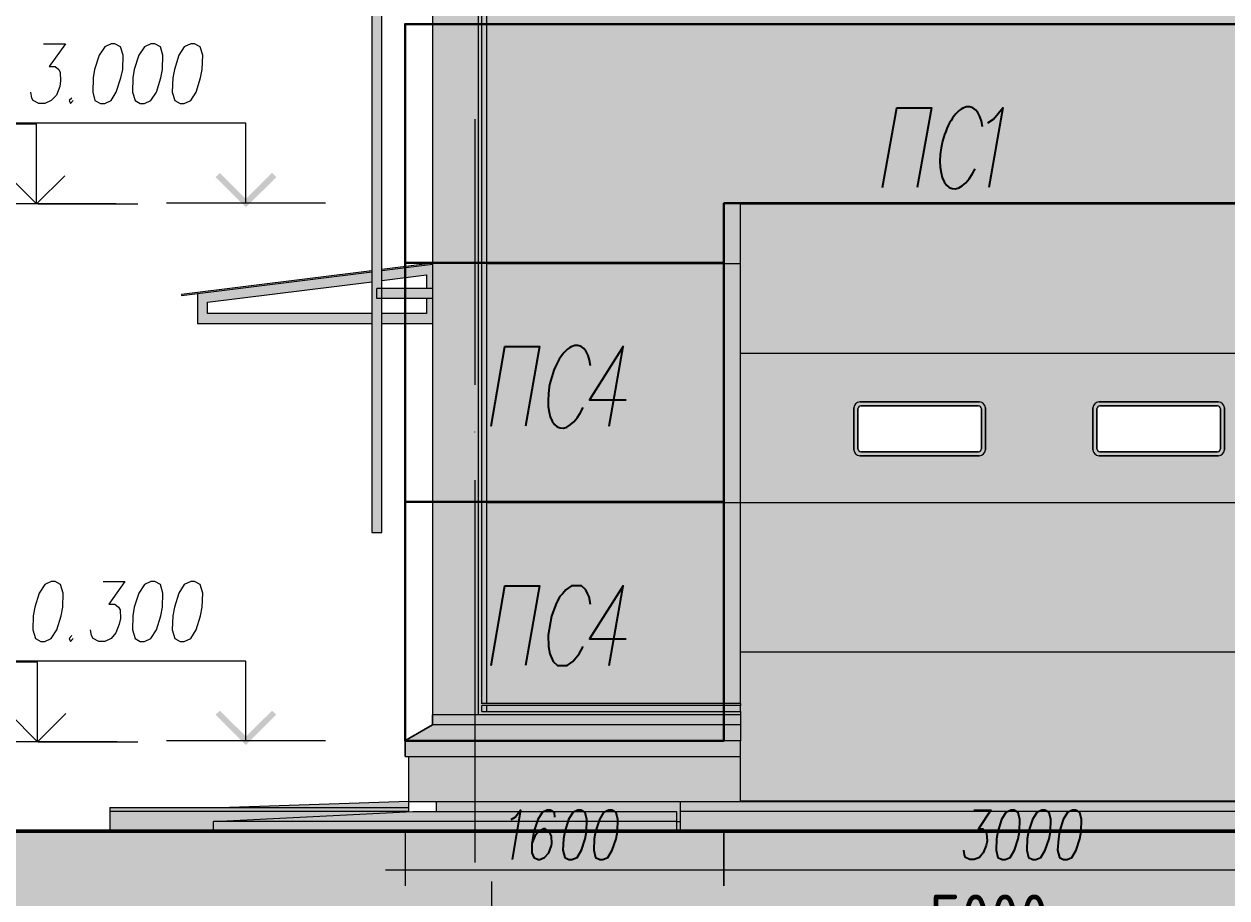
# Model space of a CAD drawing. Header units: millimetres. Extents: x 148937 to 2048786, y 870 to 351006.
# Drawn here: x 508125 to 514164, y 299438 to 303826 of the extents above; entities that cross this region are included whole.
import ezdxf

# ---------------------------------------------------------------- set-up
doc = ezdxf.new("R2010")
doc.units = ezdxf.units.MM
doc.layers.get('Defpoints').update_dxf_attribs({"color": 4})
doc.layers.add('PDF _Геометрия', color=7, linetype='Continuous')
doc.layers.add('PDF _Сплошная заливка', color=7, linetype='Continuous', true_color=0x007eff)
for name, color, linetype, lineweight in [('Высотные отметки', 7, 'Continuous', 9), ('Обобщенные модели', 7, 'Continuous', 18), ('Перекрытия', 7, 'Continuous', 18), ('Размеры', 7, 'Continuous', 9), ('Стены', 7, 'Continuous', 18), ('Типовые аннотации', 7, 'Continuous', 9), ('Элементы узлов', 7, 'Continuous', 18)]:
    doc.layers.add(name, color=color, linetype=linetype, lineweight=lineweight)
for name, color, linetype, lineweight, true_color in [('Двери', 7, 'Continuous', 9, 0x804000), ('Линии', 7, 'Continuous', 9, 0x00a600), ('Оборудование', 7, 'Continuous', 18, 0x9f9fd0), ('Ограждение', 7, 'Continuous', 9, 0x408080), ('Панель', 7, 'Continuous', 9, 0x804000), ('Фундамент несущей конструкции', 7, 'Continuous', 18, 0x400080)]:
    doc.layers.add(name, color=color, linetype=linetype, lineweight=lineweight, true_color=true_color)
doc.styles.add('GOST Common_1', font='GOST Common.ttf', dxfattribs={"width": 0.9, "height": 250})
doc.dimstyles.new('Основной_2_5_мм', dxfattribs={"dimscale": 304.8, "dimtxt": 251.428749, "dimasz": 0.463911, "dimexe": 0.492126, "dimexo": 0.492126, "dimgap": 0.098425, "dimtad": 1, "dimdec": 3, "dimrnd": 0.001, "dimdsep": 46, "dimtxsty": 'GOST Common_1', "dimblk1": 'OBLIQUE', "dimblk2": 'OBLIQUE', "dimsah": 1, "dimcen": 0.09, "dimdle": 0.492126, "dimazin": 2, "dimtfac": 1, "dimtdec": 4, "dimtix": 1, "dimtmove": 0, "dimatfit": 3, "dimfxl": 1, "dimtvp": 1, "dimtolj": 1, "dimtzin": 0, "dimlwd": 20, "dimlwe": 20, "dimarcsym": 2})

# ---------------------------------------------------------------- blocks, each defined once
blk = doc.blocks.new('101_Ворота подъемно-секционные с калиткой - 3000х3000 нет двери-1494913-_О__Ф__1-10__Южный')
at = {"layer": 'Двери', "true_color": 0xb4c6cd}
h = blk.add_hatch(color=9, dxfattribs=at)
h.paths.add_polyline_path([(2445, 1736), (2457.8, 1737), (2465, 1740), (2471.2, 1744.8), (2476, 1751), (2479, 1758.2), (2480, 1766), (2479, 1983.8), (2476, 1991), (2471.2, 1997.2), (2465, 2002), (2455.8, 2005.2), (2450, 2006), (1842.2, 2005), (1835, 2002), (1828.8, 1997.2), (1824, 1991), (1821, 1983.8), (1820, 1976), (1821, 1758.2), (1824, 1751), (1828.8, 1744.8), (1835, 1740), (1842.2, 1737), (1850, 1736), (2183.5, 1736)], flags=0)
h.paths.add_polyline_path([(1902.8, 1756), (1850, 1757), (1844.4, 1760.4), (1840.5, 1767.1), (1840, 1771), (1841, 1976), (1844.4, 1981.6), (1851.1, 1985.5), (1860.6, 1986), (2450, 1985), (2455.6, 1981.6), (2459.5, 1974.9), (2460, 1971), (2459, 1766), (2455.6, 1760.4), (2448.9, 1756.5), (2445, 1756), (2183.5, 1756)], flags=0)
h = blk.add_hatch(color=9, dxfattribs=at)
h.paths.add_polyline_path([(3475.4, 1736), (3657.8, 1737), (3665, 1740), (3671.2, 1744.8), (3676, 1751), (3679, 1758.2), (3680, 1766), (3679, 1983.8), (3676, 1991), (3671.2, 1997.2), (3665, 2002), (3655.8, 2005.2), (3650, 2006), (3042.2, 2005), (3035, 2002), (3028.8, 1997.2), (3024, 1991), (3021, 1983.8), (3020, 1976), (3021, 1758.2), (3024, 1751), (3028.8, 1744.8), (3035, 1740), (3042.2, 1737), (3055, 1736), (3152.5, 1736)], flags=0)
h.paths.add_polyline_path([(3152.5, 1756), (3050, 1757), (3044.4, 1760.4), (3040.5, 1767.1), (3040, 1771), (3041, 1976), (3044.4, 1981.6), (3051.1, 1985.5), (3055, 1986), (3650, 1985), (3655.6, 1981.6), (3659.5, 1974.9), (3660, 1971), (3659.5, 1767.1), (3655.6, 1760.4), (3648.9, 1756.5), (3645, 1756), (3475.4, 1756)], flags=0)
at = {"layer": 'Панель', "true_color": 0x9ea0a1}
h = blk.add_hatch(color=253, dxfattribs=at)
h.paths.add_polyline_path([(1250, 1), (4250, 1), (4250, 749), (1250, 749), (1250, 5.9)], flags=0)
h.paths.add_polyline_path([(1250, 751), (4250, 751), (4250, 1499), (1250, 1499), (1250, 755.9)], flags=0)
h.paths.add_polyline_path([(3152.5, 1501), (4250, 1501), (4250, 2249), (1250, 2249), (1250, 1501), (1860.6, 1501)], flags=0)
h.paths.add_polyline_path([(3050, 1736), (3040, 1737.9), (3035, 1740), (3028.8, 1744.8), (3024, 1751), (3021, 1758.2), (3020, 1766), (3021, 1983.8), (3024, 1991), (3028.8, 1997.2), (3035, 2002), (3044.2, 2005.2), (3050, 2006), (3657.8, 2005), (3665, 2002), (3671.2, 1997.2), (3676, 1991), (3679, 1983.8), (3680, 1976), (3679, 1758.2), (3676, 1751), (3671.2, 1744.8), (3665, 1740), (3657.8, 1737), (3650, 1736), (3152.5, 1736)], flags=0)
h.paths.add_polyline_path([(2183.5, 1736), (1842.2, 1737), (1835, 1740), (1828.8, 1744.8), (1824, 1751), (1821, 1758.2), (1820, 1766), (1821, 1983.8), (1824, 1991), (1828.8, 1997.2), (1835, 2002), (1844.2, 2005.2), (1850, 2006), (2457.8, 2005), (2465, 2002), (2471.2, 1997.2), (2476, 1991), (2479, 1983.8), (2480, 1976), (2479, 1758.2), (2476, 1751), (2471.2, 1744.8), (2465, 1740), (2457.8, 1737), (2450, 1736)], flags=0)
h.paths.add_polyline_path([(1250, 2251), (4250, 2251), (4250, 2999), (1250, 2999), (1250, 2255.9)], flags=0)
at = {"layer": 'Двери', "color": 7}
for p, q in [((2450, 2006), (1850, 2006)), ((3650, 2006), (3050, 2006)), ((1820, 1976), (1820, 1766)), ((1840, 1971), (1840, 1771)), ((1840, 1771), (1840, 1971)), ((2445, 1986), (1855, 1986)), ((1855, 1986), (2445, 1986)), ((2460, 1771), (2460, 1971)), ((2460, 1971), (2460, 1771)), ((2480, 1766), (2480, 1976)), ((3020, 1976), (3020, 1766)), ((3040, 1971), (3040, 1771)), ((3040, 1771), (3040, 1971)), ((3645, 1986), (3055, 1986)), ((3055, 1986), (3645, 1986)), ((3660, 1771), (3660, 1971)), ((3660, 1971), (3660, 1771)), ((3680, 1766), (3680, 1976)), ((1855, 1756), (2445, 1756)), ((2445, 1756), (1855, 1756)), ((3055, 1756), (3645, 1756)), ((3645, 1756), (3055, 1756)), ((1850, 1736), (2450, 1736)), ((3050, 1736), (3650, 1736))]:
    blk.add_line(p, q, dxfattribs=at)
for centre, radius, start, end in [((1850, 1976), 30, 90, 180), ((2450, 1976), 30, 0, 90), ((3050, 1976), 30, 90, 180), ((3650, 1976), 30, 0, 90), ((1855, 1971), 15, 90, 180), ((1855, 1971), 15, 90, 180), ((2445, 1971), 15, 0, 90), ((2445, 1971), 15, 0, 90), ((3055, 1971), 15, 90, 180), ((3055, 1971), 15, 90, 180), ((3645, 1971), 15, 0, 90), ((3645, 1971), 15, 0, 90), ((1850, 1766), 30, 180, 270), ((1855, 1771), 15, 180, 270), ((1855, 1771), 15, 180, 270), ((2445, 1771), 15, 270, 360), ((2445, 1771), 15, 270, 0), ((2450, 1766), 30, 270, 360), ((3050, 1766), 30, 180, 270), ((3055, 1771), 15, 180, 270), ((3055, 1771), 15, 180, 270), ((3645, 1771), 15, 270, 0), ((3645, 1771), 15, 270, 0), ((3650, 1766), 30, 270, 0)]:
    blk.add_arc(centre, radius, start, end, dxfattribs=at)
at = {"layer": 'Панель', "color": 7}
for p, q in [((4250, 2999), (1250, 2999)), ((1250, 2251), (4250, 2251)), ((4250, 2249), (1250, 2249)), ((1850, 2006), (2450, 2006)), ((3050, 2006), (3650, 2006)), ((1820, 1766), (1820, 1976)), ((2480, 1976), (2480, 1766)), ((3020, 1766), (3020, 1976)), ((3680, 1976), (3680, 1766)), ((2450, 1736), (1850, 1736)), ((3650, 1736), (3050, 1736)), ((1250, 1501), (4250, 1501)), ((4250, 1499), (1250, 1499)), ((1250, 751), (4250, 751)), ((4250, 749), (1250, 749)), ((4250, 1), (1250, 1))]:
    blk.add_line(p, q, dxfattribs=at)
for centre, start, end in [((1850, 1976), 90, 180), ((2450, 1976), 0, 90), ((3050, 1976), 90, 180), ((3650, 1976), 360, 90), ((1850, 1766), 180, 270), ((2450, 1766), 270, 0), ((3050, 1766), 180, 270), ((3650, 1766), 270, 0)]:
    blk.add_arc(centre, 30, start, end, dxfattribs=at)
blk = doc.blocks.new('125_Горизонтальный козырек - Горизонтальный козырек L_1200-1197949-_О__Ф__1-10__Южный')
at = {"layer": 'Ограждение'}
h = blk.add_hatch(dxfattribs=at)
h.set_pattern_fill('FP_1', style=0, pattern_type=2)
h.set_pattern_definition([(236.31, (995.8, 1244.6), (-1778, -3556), [641.07, -5769.6]), (236.31, (1031.34, 1137.9), (-1778, -3556), [384.64, -6026.03]), (236.31, (818, 1137.9), (-1778, -3556), [384.64, -6026.03])])
h.paths.add_polyline_path([(-1555, 2540), (-600, 2659.375), (-600, 2664.375), (-1555, 2545)], flags=0)
h.paths.add_polyline_path([(-550, 2665.625), (-295, 2697.5), (-295, 2702.5), (-550, 2670.625)], flags=0)
at = {"layer": 'Ограждение', "true_color": 0x9ea0a1}
h = blk.add_hatch(color=253, dxfattribs=at)
h.paths.add_polyline_path([(-723.201, 2400), (-600, 2400), (-600, 2450), (-1425, 2450), (-1425, 2506.25), (-600, 2609.375), (-600, 2659.375), (-1475, 2550), (-1475, 2400)], flags=0)
h.paths.add_polyline_path([(-325, 2400), (-295, 2400), (-295, 2525), (-325, 2525), (-325, 2450), (-550, 2450), (-550, 2400)], flags=0)
h.paths.add_polyline_path([(-295, 2575), (-295, 2697.5), (-550, 2665.625), (-550, 2615.625), (-325, 2643.75), (-325, 2575), (-310.897, 2575)], flags=0)
at = {"layer": 'Ограждение', "color": 7}
for p, q in [((-600, 2664.375), (-1555, 2545)), ((-1555, 2540), (-600, 2659.375)), ((-295, 2702.5), (-550, 2670.625)), ((-550, 2665.625), (-295, 2697.5)), ((-1425, 2506.25), (-600, 2609.375)), ((-550, 2615.625), (-325, 2643.75)), ((-325, 2643.75), (-325, 2575)), ((-1555, 2545), (-1555, 2540)), ((-1475, 2550), (-1475, 2400)), ((-1425, 2450), (-1425, 2506.25)), ((-325, 2525), (-325, 2450)), ((-600, 2450), (-1425, 2450)), ((-325, 2450), (-550, 2450)), ((-1475, 2400), (-600, 2400)), ((-550, 2400), (-295, 2400))]:
    blk.add_line(p, q, dxfattribs=at)
blk = doc.blocks.new('190_ФЭ_Цоколь_Типовой - ФЭ-Ц1_140х80-1285203-_О__Ф__1-10__Южный')
at = {"layer": 'Линии', "color": 7, "lineweight": 18}
for p, q in [((-294.9, 434.8), (-294.9, 384.8)), ((-294.9, 384.8), (-415, 315.5)), ((-415, 315.5), (-433.1, 305)), ((-433.1, 225), (-433.1, 305))]:
    blk.add_line(p, q, dxfattribs=at)
blk = doc.blocks.new('190_ФЭ_Цоколь_Типовой - ФЭ-Ц1_140х80-1284901-_О__Ф__1-10__Южный')
at = {"layer": 'Обобщенные модели', "true_color": 0x9ea0a1}
for points in [[(-44, 481.8), (1250, 481.8), (1250, 491.4), (-50.6, 491.4), (-48, 481.8)], [(-294.9, 434.8), (1250, 434.8), (1250, 451.8), (-48, 451.7), (-65, 435), (-294.7, 435)], [(-65, 384.8), (1250, 384.8), (1250, 434.8), (-294.9, 434.8), (-294, 384.8), (-167.2, 384.8)], [(568.7, 451.8), (1250, 451.8), (1250, 481.8), (-22, 481.8), (-22, 451.8)], [(1250, 305), (1250, 384.8), (-295, 384.8), (-433.1, 305), (1230, 305)], [(-275, 225), (1250, 225), (1250, 305), (-433.1, 305), (-433.1, 225)]]:
    blk.add_hatch(color=253, dxfattribs=at).paths.add_polyline_path(points, flags=0)
at = {"layer": 'Линии', "color": 7, "lineweight": 18}
for p, q in [((1250, 492.2), (-22, 492.2)), ((1250, 492.2), (1250, 491.4)), ((1250, 491.4), (1250, 481.8)), ((-294.9, 384.8), (-294.9, 434.8)), ((1250, 451.8), (1250, 481.8)), ((1250, 451.8), (1250, 434.8)), ((1250, 434.8), (1250, 384.8)), ((-415, 315.5), (-294.9, 384.8)), ((1250, 384.8), (1250, 315.5)), ((-433.1, 305), (-415, 315.5)), ((-433.1, 305), (-433.1, 225)), ((1250, 315.5), (1250, 305)), ((1250, 225), (1250, 305)), ((-433.1, 225), (1250, 225))]:
    blk.add_line(p, q, dxfattribs=at)
at = {"layer": 'Обобщенные модели'}
for p, q in [((1250, 491.4), (-50.6, 491.4)), ((1250, 434.8), (-294.9, 434.8)), ((1250, 481.8), (-48, 481.8)), ((-48, 451.8), (1250, 451.8)), ((1250, 384.8), (-294.9, 384.8)), ((1250, 305), (-433.1, 305))]:
    blk.add_line(p, q, dxfattribs=at)
blk = doc.blocks.new('190_ФЭ_Стена_Стык угловой внешний фигурный - ФЭ-У1_230х230-1307890-_О__Ф__1-10__Южный')
at = {"layer": 'Обобщенные модели', "true_color": 0xcfd0cf}
for points in [[(-295, 435), (-65, 435), (-65, 5100), (-295, 5100), (-295, 830.8)], [(-64.7, 435), (-48, 451.7), (-48, 481.9), (-50.6, 491.4), (-48, 492.1), (-48, 5100), (-65, 5100), (-65, 435)]]:
    blk.add_hatch(color=254, dxfattribs=at).paths.add_polyline_path(points, flags=0)
h = blk.add_hatch(color=254, dxfattribs=at)
h.paths.add_polyline_path([(-22, 451.8), (-22, 481.8), (-48, 481.8), (-48, 451.8)], flags=0)
h.paths.add_polyline_path([(-30.9, 492.1), (-22, 492.1), (-22, 5100), (-48, 5100), (-48, 492.1)], flags=0)
at = {"layer": 'Линии', "color": 7, "lineweight": 18}
for p, q in [((-295, 5100), (-65, 5100)), ((-295, 5100), (-295, 435)), ((-65, 5100), (-48, 5100)), ((-48, 5100), (-22, 5100)), ((-22, 491.4), (-22, 5100)), ((-65, 435), (-295, 435)), ((-22, 451.7), (-22, 481.9))]:
    blk.add_line(p, q, dxfattribs=at)
at = {"layer": 'Обобщенные модели'}
for p, q in [((-65, 435), (-65, 5100)), ((-48, 491.4), (-48, 5100)), ((-48, 451.7), (-48, 481.9))]:
    blk.add_line(p, q, dxfattribs=at)
blk = doc.blocks.new('Труба квадратная - Опорные ноги-V22-_О__Ф__1-10__Южный')
at = {"layer": 'Оборудование', "true_color": 0xeec900}
blk.add_hatch(color=40, dxfattribs=at).paths.add_polyline_path([(14705, 7475), (14705, 7525), (14450, 7525), (14450, 7475)], flags=0)
at = {"layer": 'Оборудование', "color": 7}
for p, q in [((14425, 7475), (14425, 7525)), ((14705, 7525), (14425, 7525)), ((14705, 7475), (14425, 7475))]:
    blk.add_line(p, q, dxfattribs=at)
blk = doc.blocks.new('Поручень - Поручень-1334536-_О__Ф__1-10__Южный')
at = {"layer": 'Оборудование', "true_color": 0xeec900}
blk.add_hatch(color=40, dxfattribs=at).paths.add_polyline_path([(-550, 1350), (-550, 6550), (-544.3, 6578.7), (-528, 6603), (-503.7, 6619.3), (-475, 6625), (-175, 6625), (-146.3, 6619.3), (-122, 6603), (-105.7, 6578.7), (-100, 6550), (-100, 5820.1), (-50, 5820.1), (-50, 6550), (-56.1, 6588.6), (-73.9, 6623.5), (-103.8, 6652.3), (-136.4, 6668.9), (-175, 6675), (-475, 6675), (-513.6, 6668.9), (-550, 6649.6), (-576.1, 6623.5), (-593.9, 6588.6), (-600, 6550), (-600, 1350)], flags=0)
at = {"layer": 'Оборудование', "color": 7}
for p, q in [((-175, 6675), (-475, 6675)), ((-475, 6625), (-175, 6625)), ((-600, 6550), (-600, 1350)), ((-550, 1350), (-550, 6550)), ((-100, 6550), (-100, 5820.1)), ((-50, 6550), (-50, 5820.1)), ((-600, 1350), (-550, 1350))]:
    blk.add_line(p, q, dxfattribs=at)
for centre, radius, start, end in [((-475, 6550), 125, 90, 180), ((-175, 6550), 125, 360, 90), ((-475, 6550), 75, 90, 180), ((-175, 6550), 75, 0, 90)]:
    blk.add_arc(centre, radius, start, end, dxfattribs=at)
blk = doc.blocks.new('_Oblique')
at = {"color": 0, "linetype": 'ByBlock', "lineweight": -2}
blk.add_line((-0.5, -0.5), (0.5, 0.5), dxfattribs=at)
blk = doc.blocks.new('*D377')
at = {"layer": 'Defpoints', "color": 0, "transparency": 16777216}
for p in [(510471.1, 299671), (515471.1, 299275.4), (515471.1, 299175.4)]:
    blk.add_point(p, dxfattribs=at)
at = {"layer": 'Размеры', "color": 0, "lineweight": 20, "transparency": 16777216}
for p, q in [((510471.1, 299521), (510471.1, 299025.4)), ((510321.1, 299175.4), (515621.1, 299175.4)), ((515471.1, 299125.4), (515471.1, 299025.4))]:
    blk.add_line(p, q, dxfattribs=at)
at = {"layer": 'Размеры', "color": 0, "lineweight": 20, "transparency": 16777216, "xscale": 141.4, "yscale": 141.4, "zscale": 141.4, "rotation": 180}
blk.add_blockref('_Oblique', (510471.1, 299175.4), dxfattribs=at)
at = {"layer": 'Размеры', "color": 0, "lineweight": 20, "transparency": 16777216, "xscale": 141.4, "yscale": 141.4, "zscale": 141.4}
blk.add_blockref('_Oblique', (515471.1, 299175.4), dxfattribs=at)
at = {"layer": 'Размеры', "color": 0, "lineweight": 20, "transparency": 16777216, "insert": (512971.1, 299330.4), "char_height": 250, "width": 756.843, "attachment_point": 5, "style": 'GOST Common_1'}
blk.add_mtext('\\A1;5000', dxfattribs=at)
blk = doc.blocks.new('Высотные отметки - Стрелка вверх-5091-_О__Ф__1-10__Южный')
at = {"layer": 'Типовые аннотации'}
for p, q in [((-2280.3, 6200), (-3480.3, 6200)), ((-2280.3, 5800), (-2280.3, 6200)), ((-1880.3, 5800), (-2680.3, 5800))]:
    blk.add_line(p, q, dxfattribs=at)
at = {"layer": 'Типовые аннотации', "lineweight": 20}
for q in [(-2421.8, 5941.4), (-2138.9, 5941.4)]:
    blk.add_line((-2280.3, 5800), q, dxfattribs=at)

msp = doc.modelspace()

# ---------------------------------------------------------------- hatches: boundary and pattern name
at = {"layer": 'Перекрытия', "true_color": 0xbabfc5}
h = msp.add_hatch(color=9, dxfattribs=at)
h.paths.add_polyline_path([(508556.14665, 299772.69191), (509076.14665, 299772.69191), (509076.14665, 299822.64499), (510056.14665, 299872.64499), (508556.14665, 299872.64499)], flags=0)
h.paths.add_polyline_path([(509156.14665, 299892.64499), (510056.14665, 299892.64499), (510056.14665, 299922.64499), (509747.94527, 299912.37162)], flags=0)
for points in [[(511421.14665, 299872.64499), (515021.14665, 299872.64499), (515021.14665, 299922.64499), (511421.14665, 299922.64499), (511421.14665, 299900.82681)], [(514915.49514, 299772.69191), (515021.14665, 299772.69191), (515021.14665, 299872.64499), (511421.14665, 299872.64499), (511421.14665, 299772.69191), (513623.60767, 299772.69191)]]:
    msp.add_hatch(color=9, dxfattribs=at).paths.add_polyline_path(points, flags=0)
at = {"layer": 'Перекрытия', "true_color": 0xc0c0c0}
msp.add_hatch(color=9, dxfattribs=at).paths.add_polyline_path([(508556.14665, 299872.64499), (510056.14665, 299872.64499), (510056.14665, 299892.64499), (508556.14665, 299892.64499)], flags=0)
at = {"layer": 'Перекрытия', "true_color": 0xb9d0cb}
for points in [[(511039.83274, 299822.64499), (511401.14665, 299822.64499), (511401.14665, 299872.64499), (510076.14665, 299872.64499), (509076.14665, 299822.64499), (510346.14665, 299822.64499)], [(511401.14665, 299772.69191), (511401.14665, 299822.64499), (509076.14665, 299822.64499), (509076.14665, 299772.69191), (511039.83274, 299772.69191)]]:
    msp.add_hatch(color=9, dxfattribs=at).paths.add_polyline_path(points, flags=0)
at = {"layer": 'Стены', "lineweight": 9, "true_color": 0xcfd0cf}
for points in [[(514754.00921, 303822.64499), (515373.14665, 303822.64499), (515373.14665, 305022.64499), (510449.14665, 305022.64499), (510449.14665, 303822.64499), (514592.52327, 303822.64499)], [(514721.14665, 302622.64499), (515373.14665, 302622.64499), (515373.14665, 303822.64499), (510449.14665, 303822.64499), (510449.14665, 302622.64499), (511721.14665, 302622.64499), (511721.14665, 302923.64451), (514721.14665, 302923.64451), (514721.14665, 302916.72346)]]:
    msp.add_hatch(color=254, dxfattribs=at).paths.add_polyline_path(points, flags=0)
h = msp.add_hatch(color=254, dxfattribs=at)
h.paths.add_polyline_path([(510449.14665, 301422.64499), (511721.14665, 301422.64499), (511721.14665, 302622.64499), (510449.14665, 302622.64499), (510449.14665, 301621.72696)], flags=0)
h.paths.add_polyline_path([(515373.14665, 301422.64499), (515373.14665, 302622.64499), (514721.14665, 302622.64499), (514721.14665, 301422.64499), (514915.49514, 301422.64499)], flags=0)
h = msp.add_hatch(color=254, dxfattribs=at)
h.paths.add_polyline_path([(514839.66845, 300414.8425), (515373.14665, 300414.8425), (515373.14665, 301422.64499), (514721.14665, 301421.64451), (514721.14665, 300414.8425), (514741.14665, 300414.8425)], flags=0)
h.paths.add_polyline_path([(511039.83274, 300414.8425), (511721.14665, 300414.8425), (511721.14665, 301422.64499), (510449.14665, 301422.64499), (510449.14665, 300414.8425)], flags=0)
at = {"layer": 'Стены', "true_color": 0x9ea0a1}
for points in [[(510056.14665, 299922.64499), (510196.14665, 299922.64499), (510196.14665, 300147.64499), (510056.14665, 300147.64499), (510056.14665, 299970.5414)], [(511421.14665, 299922.64499), (511721.14665, 299923.64451), (511721.14665, 300147.64499), (510196.14665, 300147.64499), (510196.14665, 299922.64499), (511039.83274, 299922.64499)]]:
    msp.add_hatch(color=253, dxfattribs=at).paths.add_polyline_path(points, flags=0)
at = {"layer": 'Стены', "true_color": 0xbabfc5}
for points in [[(510196.14665, 299872.64499), (510346.14665, 299872.64499), (510346.14665, 299922.64499), (510196.14665, 299922.64499)], [(511421.14665, 299822.64499), (511421.14665, 299922.64499), (510346.14665, 299922.64499), (510346.14665, 299872.64499), (511401.14665, 299872.64499), (511401.14665, 299822.64499)]]:
    msp.add_hatch(color=9, dxfattribs=at).paths.add_polyline_path(points, flags=0)
at = {"layer": 'Фундамент несущей конструкции', "true_color": 0xbabfc5}
h = msp.add_hatch(color=9, dxfattribs=at)
h.paths.add_polyline_path([(519791.14665, 299772.69191), (519791.14665, 299822.64499), (519771.14665, 299822.64499), (519771.14665, 299772.69191)], flags=0)
h.paths.add_polyline_path([(531036.14665, 299772.69191), (531036.14665, 299822.64499), (531016.14665, 299822.64499), (531016.14665, 299772.69191)], flags=0)
h.paths.add_polyline_path([(511421.14665, 299772.69191), (511421.14665, 299822.64499), (511401.14665, 299822.64499), (511401.14665, 299772.69191)], flags=0)
h.paths.add_polyline_path([(528616.14665, 299772.69191), (528616.14665, 299822.64499), (528596.14665, 299822.64499), (528596.14665, 299772.69191)], flags=0)
h.paths.add_polyline_path([(515021.14665, 299772.69191), (515041.14665, 299772.69191), (515041.14665, 299822.64499), (515021.14665, 299822.64499)], flags=0)
h.paths.add_polyline_path([(524541.14665, 299772.69191), (524541.14665, 299822.64499), (524521.14665, 299822.64499), (524521.14665, 299772.69191)], flags=0)
h.paths.add_polyline_path([(516151.14665, 299772.69191), (516171.14665, 299772.69191), (516171.14665, 299822.64499), (516151.14665, 299822.64499)], flags=0)
h.paths.add_polyline_path([(520921.14665, 299772.69191), (520921.14665, 299822.64499), (520901.14665, 299822.64499), (520901.14665, 299772.69191)], flags=0)
at = {"layer": 'Элементы узлов', "true_color": 0xffffff}
msp.add_hatch(color=7, dxfattribs=at).paths.add_polyline_path([(507800.14665, 298677.63109), (557756.93578, 298677.63109), (557756.93578, 299774.69191), (507800.14665, 299774.69191)], flags=0)

# ---------------------------------------------------------------- linework, layer by layer
at = {"layer": 'PDF _Геометрия', "color": 152, "lineweight": 30, "true_color": 0x2776bb}
for points in [[(511638.4342, 302627.21386), (510038.00452, 302627.21386), (510038.00452, 303825.92493), (515378.49861, 303825.92493), (515378.49861, 302627.21386), (514639.50831, 302627.21386)], [(511638.4342, 300227.64499), (511638.4342, 302925.81904), (514639.50831, 302925.81904), (514639.50831, 300227.64499)]]:
    msp.add_lwpolyline(points, dxfattribs=at)
at = {"layer": 'PDF _Геометрия', "color": 30, "lineweight": 15, "true_color": 0xff7e00}
for points in [[(508222.75563, 303727.10759), (508332.31525, 303727.10759), (508250.68259, 303613.25152), (508280.75778, 303613.25152), (508300.09183, 303598.21393), (508306.53651, 303583.17633), (508308.68474, 303540.21178), (508304.38829, 303512.28482), (508287.20246, 303469.32026), (508261.42373, 303441.3933), (508229.20032, 303426.35571), (508199.12513, 303426.35571), (508171.19817, 303441.3933), (508164.75349, 303454.28267), (508158.3088, 303484.35786)], [(508364.53726, 303454.28284), (508351.6479, 303441.39348), (508358.09258, 303426.35588), (508370.98195, 303441.39348)], [(509238.86315, 302925.81848), (509238.86315, 303327.53706), (507638.43346, 303327.53706)], [(509638.43472, 302925.81848), (508839.29401, 302925.81848)], [(508521.35806, 301026.78378), (508630.91767, 301026.78378), (508551.43325, 300912.92771), (508581.50844, 300912.92771), (508598.69426, 300897.89012), (508607.28717, 300885.00075), (508609.4354, 300842.0362), (508602.99071, 300811.96101), (508585.80489, 300768.99646), (508562.17439, 300741.0695), (508529.95097, 300726.0319), (508499.87578, 300726.0319), (508471.94882, 300741.0695), (508463.35591, 300756.10709), (508459.05946, 300784.03405)], [(508364.53726, 300756.10718), (508351.6479, 300741.06958), (508358.09258, 300726.03199), (508370.98195, 300741.06958)], [(509238.86315, 300227.64499), (509238.86315, 300627.21535), (507638.43346, 300627.21535)], [(509638.43472, 300227.64499), (508839.29401, 300227.64499)]]:
    msp.add_lwpolyline(points, dxfattribs=at)
for points in [[(508562.17491, 303727.10759), (508529.9515, 303712.06999), (508502.02454, 303669.10544), (508478.39403, 303598.21393), (508471.94935, 303555.24937), (508469.80112, 303484.35786), (508480.54226, 303441.3933), (508508.46922, 303426.35571), (508529.9515, 303426.35571), (508562.17491, 303441.3933), (508587.95365, 303484.35786), (508611.58415, 303555.24937), (508620.17706, 303598.21393), (508622.32529, 303669.10544), (508609.43592, 303712.06999), (508581.50896, 303727.10759)], [(508761.95852, 303727.10759), (508729.7351, 303712.06999), (508701.80814, 303669.10544), (508678.17764, 303598.21393), (508671.73295, 303555.24937), (508669.58472, 303484.35786), (508682.47409, 303441.3933), (508708.25282, 303426.35571), (508729.7351, 303426.35571), (508761.95852, 303441.3933), (508789.88548, 303484.35786), (508811.36775, 303555.24937), (508819.96066, 303598.21393), (508822.10889, 303669.10544), (508809.21953, 303712.06999), (508781.29257, 303727.10759)], [(508961.74212, 303727.10759), (508929.5187, 303712.06999), (508901.59174, 303669.10544), (508880.10947, 303598.21393), (508871.51656, 303555.24937), (508869.36833, 303484.35786), (508882.25769, 303441.3933), (508908.03643, 303426.35571), (508929.5187, 303426.35571), (508961.74212, 303441.3933), (508989.66908, 303484.35786), (509011.15136, 303555.24937), (509019.74427, 303598.21393), (509021.8925, 303669.10544), (509009.00313, 303712.06999), (508981.07617, 303727.10759)], [(508261.42216, 301026.78378), (508229.19874, 301011.74619), (508201.27178, 300968.78163), (508179.78951, 300897.89012), (508171.19659, 300854.92556), (508169.04837, 300784.03405), (508181.93773, 300741.0695), (508209.86469, 300726.0319), (508229.19874, 300726.0319), (508261.42216, 300741.0695), (508289.34912, 300784.03405), (508310.8314, 300854.92556), (508319.42431, 300897.89012), (508321.57253, 300968.78163), (508308.68317, 301011.74619), (508280.75621, 301026.78378)], [(508761.95852, 301026.78378), (508729.7351, 301011.74619), (508701.80814, 300968.78163), (508678.17764, 300897.89012), (508671.73295, 300854.92556), (508669.58472, 300784.03405), (508682.47409, 300741.0695), (508708.25282, 300726.0319), (508729.7351, 300726.0319), (508761.95852, 300741.0695), (508789.88548, 300784.03405), (508811.36775, 300854.92556), (508819.96066, 300897.89012), (508822.10889, 300968.78163), (508809.21953, 301011.74619), (508781.29257, 301026.78378)], [(508961.74212, 301026.78378), (508929.5187, 301011.74619), (508901.59174, 300968.78163), (508880.10947, 300897.89012), (508871.51656, 300854.92556), (508869.36833, 300784.03405), (508882.25769, 300741.0695), (508908.03643, 300726.0319), (508929.5187, 300726.0319), (508961.74212, 300741.0695), (508989.66908, 300784.03405), (509011.15136, 300854.92556), (509019.74427, 300897.89012), (509021.8925, 300968.78163), (509009.00313, 301011.74619), (508981.07617, 301026.78378)]]:
    msp.add_lwpolyline(points, close=True, dxfattribs=at)
at = {"layer": 'PDF _Геометрия', "lineweight": 25}
for points in [[(512435.42703, 303005.30185), (512506.31854, 303404.87221), (512680.32499, 303404.87221), (512609.43347, 303005.30185)], [(512963.8914, 303329.68415), (512991.81836, 303349.0182), (513039.07937, 303404.87212), (512968.18785, 303005.30177)], [(510469.7978, 301806.59149), (510538.54109, 302206.16184), (510712.54753, 302206.16184), (510641.65602, 301806.59149)], [(511062.71005, 301806.59053), (511133.60156, 302206.16088), (510963.89157, 301939.78065), (511148.63915, 301939.78065)], [(510469.7978, 300605.7308), (510538.54109, 301005.30115), (510712.54753, 301005.30115), (510641.65602, 300605.7308)], [(510968.1882, 300910.77983), (510961.74352, 300949.44793), (510953.15061, 300966.63375), (510944.5577, 300985.9678), (510923.07542, 301005.30185), (510873.66618, 301005.30185), (510845.73922, 300985.9678), (510830.70163, 300966.63375), (510813.51581, 300949.44793), (510794.18176, 300910.77983), (510772.69948, 300852.77769), (510755.51366, 300758.25567), (510757.66189, 300700.25352), (510764.10657, 300663.73365), (510781.29239, 300625.06555), (510802.77467, 300605.7315), (510852.18391, 300605.7315), (510880.11087, 300625.06555), (510912.33428, 300663.73365), (510931.66833, 300700.25352)], [(511062.71005, 300605.73202), (511133.60156, 301005.30238), (510963.89157, 300738.92214), (511148.63915, 300738.92214)], [(510570.76695, 299832.3697), (510590.101, 299843.11084), (510618.02796, 299879.63071), (510575.0634, 299630.43629)], [(510789.886, 299843.1104), (510787.73777, 299866.7409), (510766.2555, 299879.63027), (510751.2179, 299879.63027), (510725.43917, 299866.7409), (510703.95689, 299832.36926), (510684.62284, 299772.21888), (510673.8817, 299712.06851), (510673.8817, 299664.8075), (510684.62284, 299641.17699), (510706.10512, 299630.43586), (510714.69803, 299630.43586), (510738.32854, 299641.17699), (510759.81081, 299664.8075), (510772.70018, 299701.32737), (510774.84841, 299712.06851), (510772.70018, 299748.58838), (510761.95904, 299772.21888), (510740.47676, 299785.10825), (510734.03208, 299785.10825), (510708.25335, 299772.21888), (510688.9193, 299748.58838), (510673.8817, 299712.06851)], [(512893.00058, 299879.63097), (512978.92969, 299879.63097), (512916.63109, 299785.10895), (512938.11336, 299785.10895), (512953.15096, 299772.21958), (512957.44741, 299761.47845), (512959.59564, 299724.95857), (512955.29919, 299701.32807), (512940.26159, 299664.8082), (512920.92754, 299641.17769), (512895.14881, 299630.43655), (512873.66653, 299630.43655), (512852.18426, 299641.17769), (512845.73957, 299654.06706), (512843.59134, 299677.69756)]]:
    msp.add_lwpolyline(points, dxfattribs=at)
at = {"layer": 'PDF _Геометрия', "color": 252, "lineweight": 5, "true_color": 0x989898}
for points in [[(510388.16847, 303349.0196), (510388.16847, 302014.97026)], [(510388.16847, 301776.51534), (510388.16847, 301778.66357)], [(510388.16847, 301535.91488), (510388.16847, 299615.39935)]]:
    msp.add_lwpolyline(points, dxfattribs=at)
at = {"layer": 'PDF _Геометрия', "color": 152, "lineweight": 30, "true_color": 0x2776bb}
for points in [[(511638.4342, 302627.21469), (511638.4342, 301426.35536), (510038.00452, 301426.35536), (510038.00452, 302627.21469)], [(511638.4342, 301426.35606), (511638.4342, 300227.64499), (510038.00452, 300227.64499), (510038.00452, 301426.35606)]]:
    msp.add_lwpolyline(points, close=True, dxfattribs=at)
at = {"layer": 'PDF _Геометрия', "lineweight": 25}
for points in [[(510905.88995, 299879.63097), (510880.11122, 299866.7416), (510858.62894, 299832.36996), (510839.29489, 299772.21958), (510832.85021, 299735.69971), (510830.70198, 299677.69756), (510839.29489, 299641.17769), (510860.77717, 299630.43655), (510875.81476, 299630.43655), (510901.59349, 299641.17769), (510923.07577, 299677.69756), (510942.40982, 299735.69971), (510948.8545, 299772.21958), (510951.00273, 299832.36996), (510942.40982, 299866.7416), (510920.92754, 299879.63097)], [(511060.56042, 299879.63097), (511034.78169, 299866.7416), (511013.29941, 299832.36996), (510993.96536, 299772.21958), (510987.52068, 299735.69971), (510985.37245, 299677.69756), (510993.96536, 299641.17769), (511015.44764, 299630.43655), (511030.48523, 299630.43655), (511056.26396, 299641.17769), (511077.74624, 299677.69756), (511097.08029, 299735.69971), (511103.52497, 299772.21958), (511105.6732, 299832.36996), (511097.08029, 299866.7416), (511075.59801, 299879.63097)], [(513079.89534, 299879.63097), (513054.11661, 299866.7416), (513032.63433, 299832.36996), (513013.30028, 299772.21958), (513006.8556, 299735.69971), (513004.70737, 299677.69756), (513013.30028, 299641.17769), (513034.78256, 299630.43655), (513049.82016, 299630.43655), (513075.59889, 299641.17769), (513097.08117, 299677.69756), (513116.41521, 299735.69971), (513122.8599, 299772.21958), (513125.00813, 299832.36996), (513116.41521, 299866.7416), (513094.93294, 299879.63097)], [(513234.57019, 299879.63097), (513208.79145, 299866.7416), (513187.30918, 299832.36996), (513167.97513, 299772.21958), (513161.53044, 299735.69971), (513159.38222, 299677.69756), (513167.97513, 299641.17769), (513189.4574, 299630.43655), (513204.495, 299630.43655), (513230.27373, 299641.17769), (513251.75601, 299677.69756), (513271.09006, 299735.69971), (513277.53474, 299772.21958), (513279.68297, 299832.36996), (513271.09006, 299866.7416), (513249.60778, 299879.63097)], [(513389.24066, 299879.63097), (513363.46193, 299866.7416), (513341.97965, 299832.36996), (513322.6456, 299772.21958), (513318.34914, 299735.69971), (513314.05269, 299677.69756), (513322.6456, 299641.17769), (513344.12788, 299630.43655), (513361.3137, 299630.43655), (513384.9442, 299641.17769), (513406.42648, 299677.69756), (513425.76053, 299735.69971), (513432.20521, 299772.21958), (513434.35344, 299832.36996), (513425.76053, 299866.7416), (513404.27825, 299879.63097)]]:
    msp.add_lwpolyline(points, close=True, dxfattribs=at)
at = {"layer": 'PDF _Геометрия', "color": 150, "lineweight": 9, "true_color": 0x007eff}
for points in [[(510038.0063, 299778.664), (510038.0063, 299499.3944)], [(509939.18748, 299578.8804), (511739.40226, 299578.8804)], [(511539.61537, 299578.8804), (514738.32629, 299578.8804)]]:
    msp.add_lwpolyline(points, dxfattribs=at)
msp.add_lwpolyline([(511638.4342, 299499.3944), (511638.4342, 299778.664)], close=True, dxfattribs=at)
at = {"layer": 'PDF _Геометрия', "lineweight": 25}
for centre, major_axis, ratio, start_param, end_param in [((512830.65006, 303204.77254), (-46.50585, -204.83139), 0.4725262149, 2.2157142478, 7.4263739132), ((510862.66502, 302004.73363), (-47.19226, -206.57244), 0.4662240876, 2.2055019733, 7.4378143461)]:
    msp.add_ellipse(centre, major_axis=major_axis, ratio=ratio, start_param=start_param, end_param=end_param, dxfattribs=at)
at = {"layer": 'PDF _Сплошная заливка', "color": 7, "lineweight": 30, "transparency": 33554559}
for points in [[(509086.33863, 303056.85941), (509238.8628, 302947.29979), (509238.8628, 302906.48347)], [(509107.8244, 303078.34299), (509086.34212, 303056.86072), (509238.86629, 302947.3011)], [(509238.86315, 302947.29988), (509238.86315, 302906.48355), (509369.90504, 303078.34177)], [(509238.86315, 302906.48303), (509369.90504, 303078.34125), (509391.38731, 303056.85897)], [(509107.8244, 300378.01919), (509086.34212, 300358.68514), (509238.86629, 300249.12552)], [(509238.86315, 300249.1264), (509238.86315, 300206.16184), (509369.90504, 300378.02006)], [(509238.86315, 300206.16141), (509369.90504, 300378.01962), (509391.38731, 300358.68557)], [(509086.33863, 300358.68592), (509238.8628, 300249.12631), (509238.8628, 300206.16176)]]:
    msp.add_solid(points, dxfattribs=at)
at = {"layer": 'PDF _Сплошная заливка', "lineweight": 9, "transparency": 33554559}
for points in [[(510106.74679, 299662.66006), (509971.40845, 299497.24652), (509956.37085, 299512.28412)], [(510121.78596, 299645.47494), (510106.74836, 299662.66076), (509971.41002, 299497.24722)], [(511556.8005, 299512.28368), (511571.83809, 299497.24609), (511705.02821, 299662.65962)], [(511705.02873, 299662.66006), (511571.83862, 299497.24652), (511556.80102, 299512.28412)], [(511571.83966, 299497.2467), (511705.02978, 299662.66023), (511722.2156, 299645.47441)], [(511722.21823, 299645.47494), (511705.0324, 299662.66076), (511571.84229, 299497.24722)]]:
    msp.add_solid(points, dxfattribs=at)
at = {"layer": 'Высотные отметки'}
for p, q in [((508196.14665, 302922.64499), (508187.86829, 302922.64499)), ((508196.14665, 300222.64499), (508192.65115, 300222.64499))]:
    msp.add_line(p, q, dxfattribs=at)
at = {"layer": 'Линии', "color": 7, "lineweight": 18}
for p, q in [((515373.14665, 303822.64499), (510449.14665, 303822.64499)), ((511721.14665, 300414.8425), (511721.14665, 302923.64451)), ((511721.14665, 302923.64451), (514721.14665, 302923.64451)), ((511721.14665, 302622.64499), (510449.14665, 302622.64499)), ((511721.14665, 301422.64499), (510449.14665, 301422.64499)), ((510056.14665, 299872.64499), (510056.14665, 300147.64499)), ((511721.14665, 299922.64499), (511721.14665, 300147.64499)), ((510056.14665, 299922.64499), (509156.14665, 299892.64499)), ((510056.14665, 299922.64499), (521221.14665, 299922.64499)), ((510196.14665, 299872.64499), (510196.14665, 299922.64499)), ((511421.14665, 299772.69191), (511421.14665, 299922.64499)), ((508556.14665, 299892.64499), (510056.14665, 299892.64499)), ((508556.14665, 299892.64499), (508556.14665, 299772.69191)), ((510056.14665, 299872.64499), (508556.14665, 299872.64499)), ((509076.14665, 299822.64499), (510076.14665, 299872.64499)), ((510076.14665, 299872.64499), (511401.14665, 299872.64499)), ((511401.14665, 299872.64499), (511401.14665, 299772.69191)), ((509076.14665, 299772.69191), (509076.14665, 299822.64499)), ((511401.14665, 299822.64499), (511421.14665, 299822.64499))]:
    msp.add_line(p, q, dxfattribs=at)
at = {"layer": 'Линии', "color": 7, "true_color": 0xffffff}
for p, q in [((508196.14665, 302922.64499), (508696.14665, 302922.64499)), ((508196.14665, 300222.64499), (508696.14665, 300222.64499))]:
    msp.add_line(p, q, dxfattribs=at)
at = {"layer": 'Линии', "color": 7, "lineweight": 50}
msp.add_line((557752.93578, 299772.69191), (507796.14665, 299772.69191), dxfattribs=at)
at = {"layer": 'Перекрытия'}
for p, q in [((515021.14665, 299872.64499), (511421.14665, 299872.64499)), ((511401.14665, 299822.64499), (509076.14665, 299822.64499))]:
    msp.add_line(p, q, dxfattribs=at)

# ---------------------------------------------------------------- block references
at = {"layer": 'Высотные отметки', "lineweight": 20}
for p in [(510468.2106, 297122.64499), (510472.99346, 294422.64499)]:
    msp.add_blockref('Высотные отметки - Стрелка вверх-5091-_О__Ф__1-10__Южный', p, dxfattribs=at)
at = {"layer": 'Двери', "color": 7}
msp.add_blockref('101_Ворота подъемно-секционные с калиткой - 3000х3000 нет двери-1494913-_О__Ф__1-10__Южный', (510471.14665, 299922.64499), dxfattribs=at)
at = {"layer": 'Обобщенные модели'}
for name in ['190_ФЭ_Стена_Стык угловой внешний фигурный - ФЭ-У1_230х230-1307890-_О__Ф__1-10__Южный', '190_ФЭ_Цоколь_Типовой - ФЭ-Ц1_140х80-1284901-_О__Ф__1-10__Южный', '190_ФЭ_Цоколь_Типовой - ФЭ-Ц1_140х80-1285203-_О__Ф__1-10__Южный']:
    msp.add_blockref(name, (510471.14665, 299922.64499), dxfattribs=at)
at = {"layer": 'Оборудование', "color": 7}
for name, p in [('Поручень - Поручень-1334536-_О__Ф__1-10__Южный', (510471.14665, 299922.64499)), ('Труба квадратная - Опорные ноги-V22-_О__Ф__1-10__Южный', (495471.14665, 294972.64499))]:
    msp.add_blockref(name, p, dxfattribs=at)
at = {"layer": 'Ограждение', "color": 7}
msp.add_blockref('125_Горизонтальный козырек - Горизонтальный козырек L_1200-1197949-_О__Ф__1-10__Южный', (510471.14665, 299922.64499), dxfattribs=at)

# ---------------------------------------------------------------- dimensions: what is measured, and where the dimension line sits
at = {"layer": 'Размеры', "lineweight": 20}
dim = msp.add_linear_dim(base=(515471.14665, 299175.39729), p1=(510471.14665, 299670.99298), p2=(515471.14665, 299275.38219), dimstyle='Основной_2_5_мм', override={"dimpost": '<>', "dimfxl": 5015.626371}, dxfattribs=at)
dim.commit()
dim.dimension.update_dxf_attribs({"geometry": '*D377', "text_midpoint": (512971.14665, 299330.39729)})

doc.saveas('drawing.dxf')
